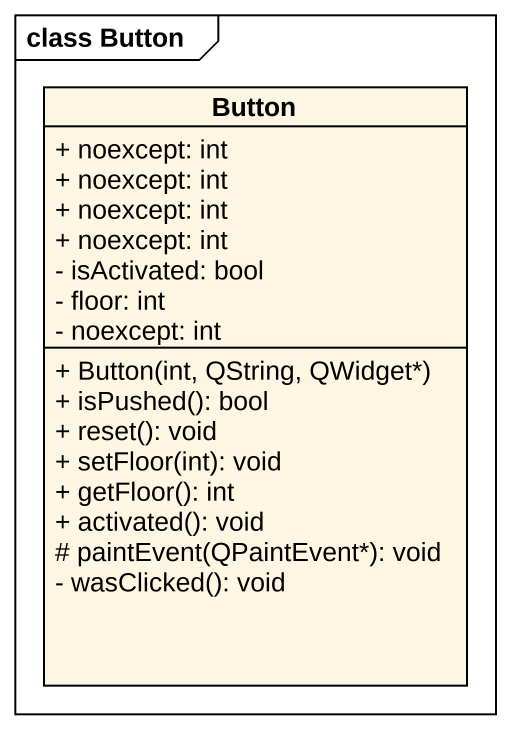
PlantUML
@startuml
mainframe class Button
hide circle
hide empty members
skinparam classAttributeIconSize 0
class Button {
  + noexcept: int
  + noexcept: int
  + noexcept: int
  + noexcept: int
  - isActivated: bool
  - floor: int
  - noexcept: int
  + Button(int, QString, QWidget*)
  + isPushed(): bool
  + reset(): void
  + setFloor(int): void
  + getFloor(): int
  + activated(): void
  # paintEvent(QPaintEvent*): void
  - wasClicked(): void
}
@enduml
